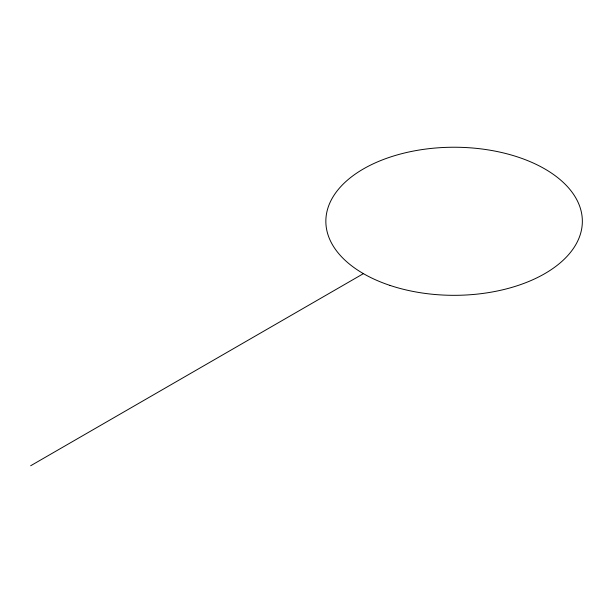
<?xml version="1.0" encoding="UTF-8"?>
<svg xmlns="http://www.w3.org/2000/svg" width="613" height="613" viewBox="0 0 613 613"><rect width="100%" height="100%" fill="white"/><g stroke="black" fill="none" stroke-linecap="round" stroke-linejoin="round"><path stroke-width="0.92" d="M30.65 465.757L363.417 273.636M389.975 285.405A128.247 74.043 0 0 0 582.35 221.285A128.247 74.043 0 0 0 389.975 157.158A128.247 74.043 0 0 0 389.975 285.405"/></g></svg>
